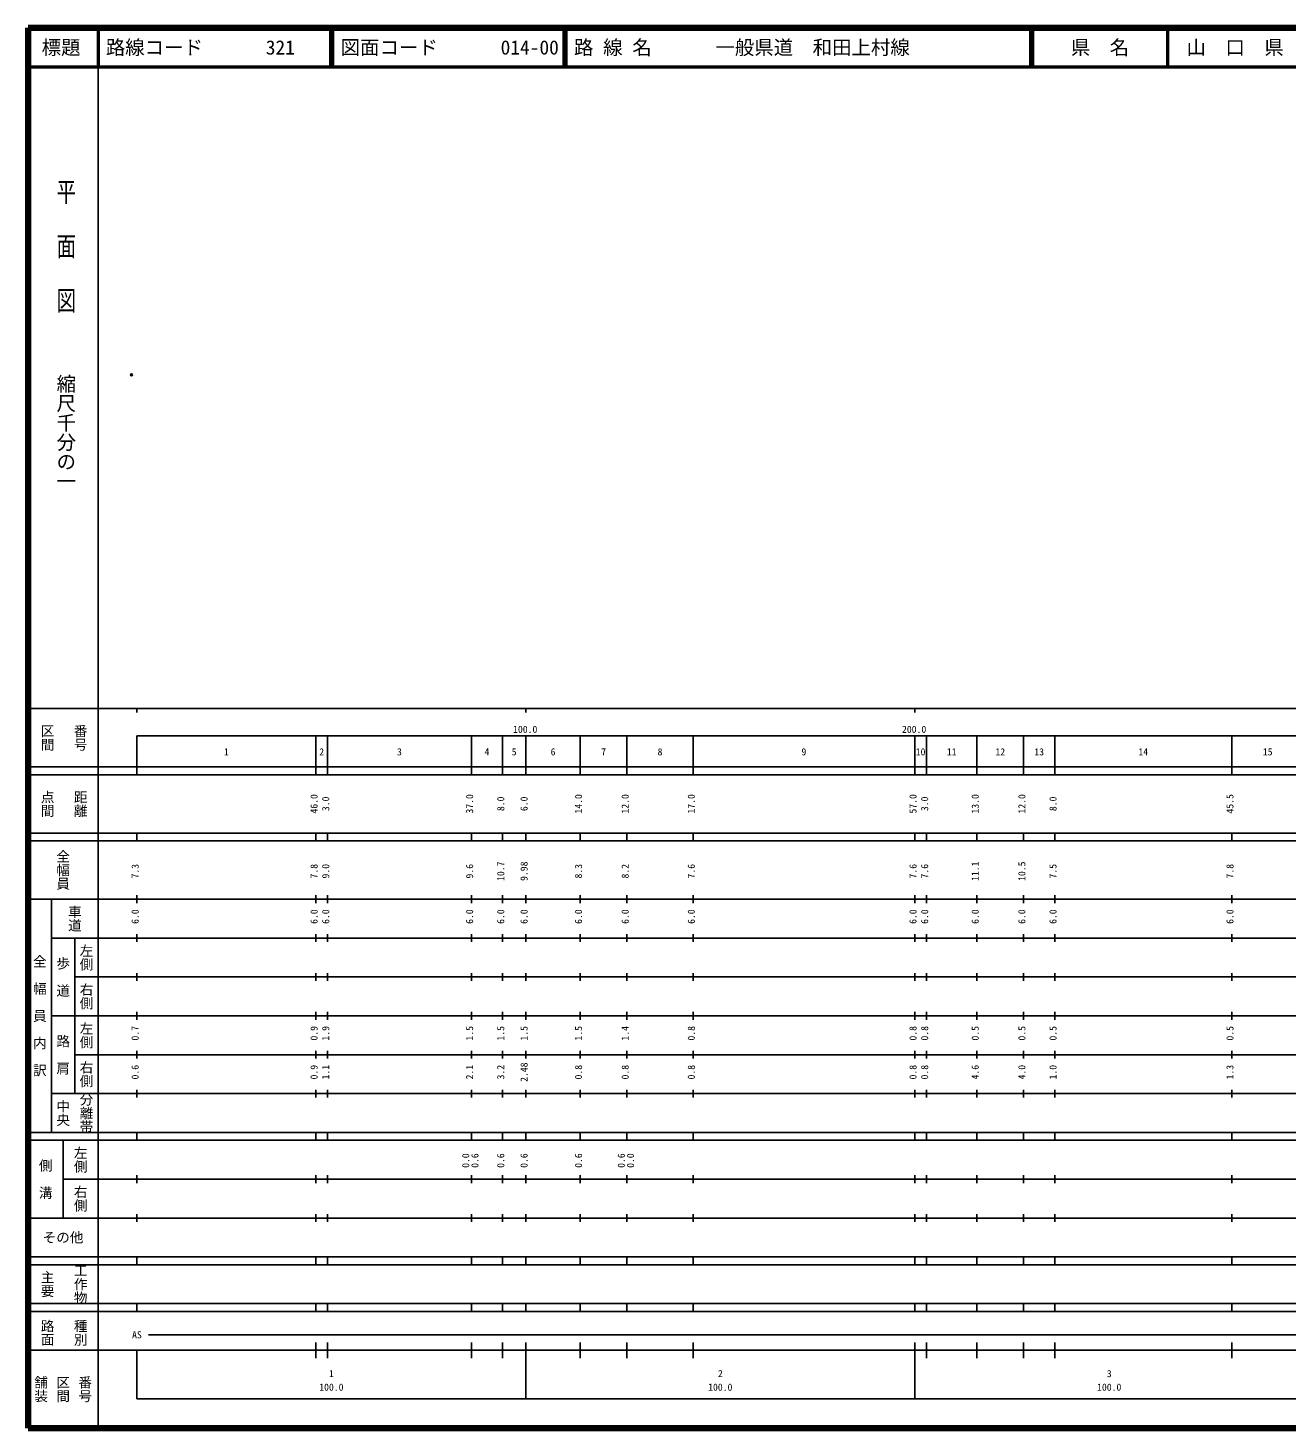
# Model space of a CAD drawing. Units: millimetres on the paper. Extents: x 40 to 680, y 20 to 380.
# Drawn here: x 40 to 363.7, y 20 to 380 of the extents above; entities that cross this region are included whole.
import ezdxf
from ezdxf.enums import TextEntityAlignment as Align

# ---------------------------------------------------------------- set-up
doc = ezdxf.new("R2010")
doc.units = ezdxf.units.MM
doc.header["$PDMODE"] = 32
doc.header["$PDSIZE"] = 0.5
doc.layers.add('M-OTRS', color=6, linetype='Continuous')
doc.layers.add('M-TTL-TXT', color=7, linetype='Continuous')
for name, color, linetype, lineweight in [('M-TTL', 2, 'Continuous', 140), ('M-TTL-BAND', 7, 'Continuous', 25), ('M-TTL-LINE', 7, 'Continuous', 50)]:
    doc.layers.add(name, color=color, linetype=linetype, lineweight=lineweight)
doc.styles.add('@ＭＳ ゴシック', font='')
doc.styles.add('ＭＳ ゴシック', font='')
doc.styles.get('@ＭＳ ゴシック').set_extended_font_data('@MS Gothic')
doc.styles.get('ＭＳ ゴシック').set_extended_font_data('MS Gothic')

msp = doc.modelspace()

# ---------------------------------------------------------------- linework, layer by layer
at = {"layer": 'M-OTRS'}
msp.add_point((66.616, 290.786), dxfattribs=at)
at = {"layer": 'M-TTL'}
for p, q in [((40, 380), (40, 20)), ((680, 380), (40, 380)), ((40, 20), (680, 20))]:
    msp.add_line(p, q, dxfattribs=at)
at = {"layer": 'M-TTL-BAND'}
for p, q in [((58, 370), (58, 20)), ((40, 205), (579, 205)), ((68, 205), (68, 204)), ((168, 205), (168, 204)), ((268, 205), (268, 204)), ((68, 198), (579, 198)), ((68, 198), (68, 188)), ((114, 188), (114, 198)), ((117, 188), (117, 198)), ((154, 188), (154, 198)), ((162, 188), (162, 198)), ((168, 188), (168, 198)), ((182, 188), (182, 198)), ((194, 188), (194, 198)), ((211, 188), (211, 198)), ((268, 188), (268, 198)), ((271, 188), (271, 198)), ((284, 188), (284, 198)), ((296, 188), (296, 198)), ((304, 188), (304, 198)), ((349.5, 188), (349.5, 198)), ((40, 190), (579, 190)), ((40, 188), (579, 188)), ((40, 173), (579, 173)), ((68, 171), (68, 173)), ((114, 171), (114, 173)), ((117, 171), (117, 173)), ((154, 171), (154, 173)), ((162, 171), (162, 173)), ((168, 171), (168, 173)), ((182, 171), (182, 173)), ((194, 171), (194, 173)), ((211, 171), (211, 173)), ((268, 171), (268, 173)), ((271, 171), (271, 173)), ((284, 171), (284, 173)), ((296, 171), (296, 173)), ((304, 171), (304, 173)), ((349.5, 171), (349.5, 173)), ((40, 171), (579, 171)), ((40, 156), (579, 156)), ((46, 96), (46, 156)), ((68, 155), (68, 157)), ((114, 155), (114, 157)), ((117, 155), (117, 157)), ((154, 155), (154, 157)), ((162, 155), (162, 157)), ((168, 155), (168, 157)), ((182, 155), (182, 157)), ((194, 155), (194, 157)), ((211, 155), (211, 157)), ((268, 155), (268, 157)), ((271, 155), (271, 157)), ((284, 155), (284, 157)), ((296, 155), (296, 157)), ((304, 155), (304, 157)), ((349.5, 155), (349.5, 157)), ((46, 146), (579, 146)), ((52, 146), (52, 106)), ((68, 145), (68, 147)), ((114, 145), (114, 147)), ((117, 145), (117, 147)), ((154, 145), (154, 147)), ((162, 145), (162, 147)), ((168, 145), (168, 147)), ((182, 145), (182, 147)), ((194, 145), (194, 147)), ((211, 145), (211, 147)), ((268, 145), (268, 147)), ((271, 145), (271, 147)), ((284, 145), (284, 147)), ((296, 145), (296, 147)), ((304, 145), (304, 147)), ((349.5, 145), (349.5, 147)), ((68, 135), (68, 137)), ((114, 135), (114, 137)), ((117, 135), (117, 137)), ((154, 135), (154, 137)), ((162, 135), (162, 137)), ((168, 135), (168, 137)), ((182, 135), (182, 137)), ((194, 135), (194, 137)), ((211, 135), (211, 137)), ((268, 135), (268, 137)), ((271, 135), (271, 137)), ((284, 135), (284, 137)), ((296, 135), (296, 137)), ((304, 135), (304, 137)), ((349.5, 135), (349.5, 137)), ((52, 136), (579, 136)), ((46, 126), (579, 126)), ((68, 125), (68, 127)), ((114, 125), (114, 127)), ((117, 125), (117, 127)), ((154, 125), (154, 127)), ((162, 125), (162, 127)), ((168, 125), (168, 127)), ((182, 125), (182, 127)), ((194, 125), (194, 127)), ((211, 125), (211, 127)), ((268, 125), (268, 127)), ((271, 125), (271, 127)), ((284, 125), (284, 127)), ((296, 125), (296, 127)), ((304, 125), (304, 127)), ((349.5, 125), (349.5, 127)), ((52, 116), (579, 116)), ((68, 115), (68, 117)), ((114, 115), (114, 117)), ((117, 115), (117, 117)), ((154, 115), (154, 117)), ((162, 115), (162, 117)), ((168, 115), (168, 117)), ((182, 115), (182, 117)), ((194, 115), (194, 117)), ((211, 115), (211, 117)), ((268, 115), (268, 117)), ((271, 115), (271, 117)), ((284, 115), (284, 117)), ((296, 115), (296, 117)), ((304, 115), (304, 117)), ((349.5, 115), (349.5, 117)), ((46, 106), (579, 106)), ((68, 105), (68, 107)), ((114, 105), (114, 107)), ((117, 105), (117, 107)), ((154, 105), (154, 107)), ((162, 105), (162, 107)), ((168, 105), (168, 107)), ((182, 105), (182, 107)), ((194, 105), (194, 107)), ((211, 105), (211, 107)), ((268, 105), (268, 107)), ((271, 105), (271, 107)), ((284, 105), (284, 107)), ((296, 105), (296, 107)), ((304, 105), (304, 107)), ((349.5, 105), (349.5, 107)), ((40, 96), (579, 96)), ((40, 94), (579, 94)), ((49, 94), (49, 74)), ((68, 94), (68, 96)), ((114, 94), (114, 96)), ((117, 94), (117, 96)), ((154, 94), (154, 96)), ((162, 94), (162, 96)), ((168, 94), (168, 96)), ((182, 94), (182, 96)), ((194, 94), (194, 96)), ((211, 94), (211, 96)), ((268, 94), (268, 96)), ((271, 94), (271, 96)), ((284, 94), (284, 96)), ((296, 94), (296, 96)), ((304, 94), (304, 96)), ((349.5, 94), (349.5, 96)), ((49, 84), (579, 84)), ((68, 83), (68, 85)), ((114, 83), (114, 85)), ((117, 83), (117, 85)), ((154, 83), (154, 85)), ((162, 83), (162, 85)), ((168, 83), (168, 85)), ((182, 83), (182, 85)), ((194, 83), (194, 85)), ((211, 83), (211, 85)), ((268, 83), (268, 85)), ((271, 83), (271, 85)), ((284, 83), (284, 85)), ((296, 83), (296, 85)), ((304, 83), (304, 85)), ((349.5, 83), (349.5, 85)), ((40, 74), (579, 74)), ((68, 73), (68, 75)), ((114, 73), (114, 75)), ((117, 73), (117, 75)), ((154, 73), (154, 75)), ((162, 73), (162, 75)), ((168, 73), (168, 75)), ((182, 73), (182, 75)), ((194, 73), (194, 75)), ((211, 73), (211, 75)), ((268, 73), (268, 75)), ((271, 73), (271, 75)), ((284, 73), (284, 75)), ((296, 73), (296, 75)), ((304, 73), (304, 75)), ((349.5, 73), (349.5, 75)), ((40, 64), (579, 64)), ((40, 62), (579, 62)), ((68, 62), (68, 64)), ((114, 62), (114, 64)), ((117, 62), (117, 64)), ((154, 62), (154, 64)), ((162, 62), (162, 64)), ((168, 62), (168, 64)), ((182, 62), (182, 64)), ((194, 62), (194, 64)), ((211, 62), (211, 64)), ((268, 62), (268, 64)), ((271, 62), (271, 64)), ((284, 62), (284, 64)), ((296, 62), (296, 64)), ((304, 62), (304, 64)), ((349.5, 62), (349.5, 64)), ((40, 52), (579, 52)), ((68, 50), (68, 52)), ((114, 50), (114, 52)), ((117, 50), (117, 52)), ((154, 50), (154, 52)), ((162, 50), (162, 52)), ((168, 50), (168, 52)), ((182, 50), (182, 52)), ((194, 50), (194, 52)), ((211, 50), (211, 52)), ((268, 50), (268, 52)), ((271, 50), (271, 52)), ((284, 50), (284, 52)), ((296, 50), (296, 52)), ((304, 50), (304, 52)), ((349.5, 50), (349.5, 52)), ((40, 50), (579, 50)), ((71, 44), (501, 44)), ((40, 40), (579, 40)), ((68, 40), (68, 27.5)), ((114, 38), (114, 42)), ((117, 38), (117, 42)), ((154, 38), (154, 42)), ((162, 38), (162, 42)), ((168, 27.5), (168, 42)), ((182, 38), (182, 42)), ((194, 38), (194, 42)), ((211, 38), (211, 42)), ((268, 27.5), (268, 42)), ((271, 38), (271, 42)), ((284, 38), (284, 42)), ((296, 38), (296, 42)), ((304, 38), (304, 42)), ((349.5, 38), (349.5, 42)), ((68, 27.5), (579, 27.5))]:
    msp.add_line(p, q, dxfattribs=at)
at = {"layer": 'M-TTL-LINE'}
for p, q in [((58, 380), (58, 370)), ((117.75, 380), (117.75, 370)), ((118.25, 380), (118.25, 370)), ((177.75, 380), (177.75, 370)), ((178.25, 380), (178.25, 370)), ((297.75, 380), (297.75, 370)), ((298.25, 380), (298.25, 370)), ((333, 380), (333, 370)), ((40, 370), (680, 370))]:
    msp.add_line(p, q, dxfattribs=at)

# ---------------------------------------------------------------- texts
at = {"layer": 'M-TTL-BAND', "style": '@ＭＳ ゴシック', "width": 1.4}
msp.add_text('平  面  図', height=3.666, rotation=270, dxfattribs=at).set_placement((49.777, 306.475), align=Align.MIDDLE_RIGHT)
at = {"layer": 'M-TTL-BAND', "style": '@ＭＳ ゴシック'}
msp.add_text('縮尺千分の一', height=3.666, rotation=270, dxfattribs=at).set_placement((49.777, 261.03), align=Align.MIDDLE_RIGHT)
for s, p in [('区間', (45, 197.5)), ('番号', (53.5, 197.5)), ('点間', (45, 180.5)), ('距離', (53.5, 180.5)), ('全幅員', (49, 163.5)), ('車道', (52, 151)), ('左側', (55, 141)), ('全\u3000幅\u3000員\u3000内\u3000訳', (43, 126)), ('歩\u3000道', (49, 136)), ('右側', (55, 131)), ('左側', (55, 121)), ('路\u3000肩', (49, 116)), ('右側', (55, 111)), ('分離帯', (55, 101)), ('中央', (49, 101)), ('左側', (53.5, 89)), ('側\u3000溝', (44.5, 84)), ('右側', (53.5, 79)), ('工作物', (53.5, 57)), ('主要', (45, 57)), ('路面', (45, 44.5)), ('種別', (53.5, 44.5)), ('舗装', (43.333, 30)), ('区間', (49, 30)), ('番号', (54.667, 30))]:
    msp.add_text(s, height=2.566, rotation=270, dxfattribs=at).set_placement(p, align=Align.MIDDLE_CENTER)
at = {"layer": 'M-TTL-BAND', "style": 'ＭＳ ゴシック'}
for s, p in [('100.0', (167.844, 198.195)), ('200.0', (267.844, 198.195)), ('1', (91, 192.405)), ('2', (115.5, 192.405)), ('3', (135.5, 192.405)), ('4', (158, 192.405)), ('5', (165, 192.405)), ('6', (175, 192.405)), ('7', (188, 192.405)), ('8', (202.5, 192.405)), ('9', (239.5, 192.405)), ('10', (269.5, 192.405)), ('11', (277.5, 192.405)), ('12', (290, 192.405)), ('13', (300, 192.405)), ('14', (326.75, 192.405)), ('15', (358.75, 192.405)), ('AS', (68, 42.5)), ('1', (118, 32.523)), ('2', (218, 32.523)), ('3', (318, 32.523)), ('100.0', (118, 29.033)), ('100.0', (218, 29.033)), ('100.0', (318, 29.033))]:
    msp.add_text(s, height=1.833, dxfattribs=at).set_placement(p, align=Align.BOTTOM_CENTER)
for s, p in [('46.0', (115, 180.5)), ('3.0', (118, 180.5)), ('37.0', (155, 180.5)), ('8.0', (163, 180.5)), ('6.0', (169, 180.5)), ('14.0', (183, 180.5)), ('12.0', (195, 180.5)), ('17.0', (212, 180.5)), ('57.0', (269, 180.5)), ('3.0', (272, 180.5)), ('13.0', (285, 180.5)), ('12.0', (297, 180.5)), ('8.0', (305, 180.5)), ('45.5', (350.5, 180.5)), ('7.3', (69, 163.174)), ('7.8', (115, 163.174)), ('9.0', (118, 163.174)), ('9.6', (155, 163.174)), ('10.7', (163, 163.174)), ('9.98', (169, 163.174)), ('8.3', (183, 163.174)), ('8.2', (195, 163.174)), ('7.6', (212, 163.174)), ('7.6', (269, 163.174)), ('7.6', (272, 163.174)), ('11.1', (285, 163.174)), ('10.5', (297, 163.174)), ('7.5', (305, 163.174)), ('7.8', (350.5, 163.174)), ('6.0', (69, 151.5)), ('6.0', (115, 151.5)), ('6.0', (118, 151.5)), ('6.0', (155, 151.5)), ('6.0', (163, 151.5)), ('6.0', (169, 151.5)), ('6.0', (183, 151.5)), ('6.0', (195, 151.5)), ('6.0', (212, 151.5)), ('6.0', (269, 151.5)), ('6.0', (272, 151.5)), ('6.0', (285, 151.5)), ('6.0', (297, 151.5)), ('6.0', (305, 151.5)), ('6.0', (350.5, 151.5)), ('0.7', (69, 121.5)), ('0.9', (115, 121.5)), ('1.9', (118, 121.5)), ('1.5', (155, 121.5)), ('1.5', (163, 121.5)), ('1.5', (169, 121.5)), ('1.5', (183, 121.5)), ('1.4', (195, 121.5)), ('0.8', (212, 121.5)), ('0.8', (269, 121.5)), ('0.8', (272, 121.5)), ('0.5', (285, 121.5)), ('0.5', (297, 121.5)), ('0.5', (305, 121.5)), ('0.5', (350.5, 121.5)), ('0.6', (69, 111.5)), ('0.9', (115, 111.5)), ('1.1', (118, 111.5)), ('2.1', (155, 111.5)), ('3.2', (163, 111.5)), ('2.48', (169, 111.5)), ('0.8', (183, 111.5)), ('0.8', (195, 111.5)), ('0.8', (212, 111.5)), ('0.8', (269, 111.5)), ('0.8', (272, 111.5)), ('4.6', (285, 111.5)), ('4.0', (297, 111.5)), ('1.0', (305, 111.5)), ('1.3', (350.5, 111.5)), ('0.0', (154, 88.764)), ('0.6', (156.37, 88.764)), ('0.6', (163, 88.764)), ('0.6', (169, 88.764)), ('0.6', (183, 88.764)), ('0.6', (194, 88.764)), ('0.0', (196.37, 88.764))]:
    msp.add_text(s, height=1.833, rotation=90, dxfattribs=at).set_placement(p, align=Align.BOTTOM_CENTER)
msp.add_text('その他', height=2.566, dxfattribs=at).set_placement((49, 69), align=Align.MIDDLE_CENTER)
at = {"layer": 'M-TTL-TXT', "style": 'ＭＳ ゴシック'}
for s, p in [('標題', (48.5, 375)), ('県\u3000名', (315.625, 375)), ('山\u3000口\u3000県', (350.375, 375))]:
    msp.add_text(s, height=3.666, dxfattribs=at).set_placement(p, align=Align.MIDDLE_CENTER)
for s, p in [('路線コード', (60, 375)), ('321', (101.142, 375)), ('図面コード', (120.38, 375)), ('014-00', (161.521, 375)), ('路 線 名', (180.38, 375)), ('一般県道\u3000和田上村線', (216.734, 375))]:
    msp.add_text(s, height=3.666, dxfattribs=at).set_placement(p, align=Align.MIDDLE_LEFT)

doc.saveas('drawing.dxf')
